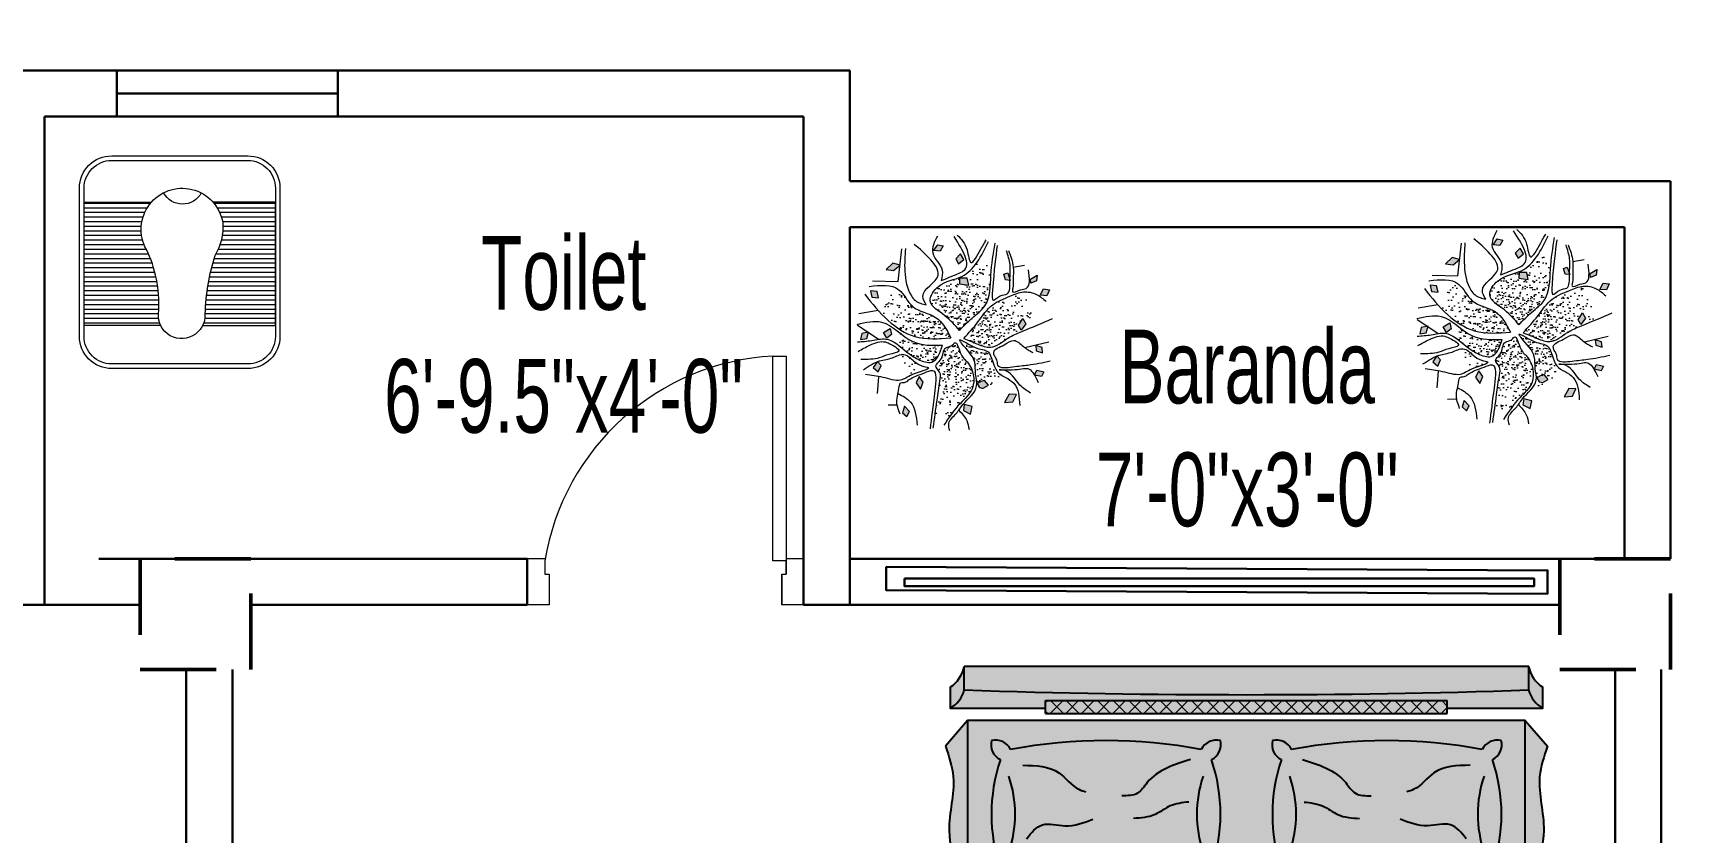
# Model space of a CAD drawing. Header units: inches. Extents: x 64086 to 138972, y -13497 to 16809.
# Drawn here: x 100407.9 to 100588.6, y -8709.8 to -8623 of the extents above; entities that cross this region are included whole.
import ezdxf

# ---------------------------------------------------------------- set-up
doc = ezdxf.new("R2010")
doc.units = ezdxf.units.IN
doc.header["$LTSCALE"] = 0.5
doc.header["$MEASUREMENT"] = 0
doc.header["$PDMODE"] = 2
doc.linetypes.add('DASHED', pattern=[0.75, 0.5, -0.25])
doc.layers.get('0').update_dxf_attribs({"lineweight": 13})
for name, color, linetype, lineweight in [('Boundary', 6, 'DASHED', 50), ('DIM', 5, 'Continuous', 13), ('estofado', 7, 'Continuous', 25), ('fur', 42, 'Continuous', 15), ('Light fixture', 5, 'Continuous', 13), ('P-COMMODE', 6, 'Continuous', 15), ('railing', 30, 'Continuous', 15), ('Sheet', 7, 'Continuous', 30), ('TEXT', 7, 'Continuous', 13), ('Text-2', 7, 'Continuous', 18), ('Tree', 94, 'Continuous', 0), ('WALL', 7, 'Continuous', 30)]:
    doc.layers.add(name, color=color, linetype=linetype, lineweight=lineweight)
doc.layers.add('TEXT-FIT', color=5, linetype='Continuous')
doc.styles.get("Standard").update_dxf_attribs({"font": 'ARIALNB.TTF'})
doc.styles.add('STYLE1', font='ARIALN.TTF', dxfattribs={"width": 0.8})
doc.dimstyles.new('Column Dim', dxfattribs={"dimtxt": 9, "dimasz": 1.5, "dimexe": 13.25, "dimexo": 11, "dimgap": 1, "dimtad": 0, "dimdec": 1, "dimzin": 0, "dimdsep": 46, "dimlunit": 4, "dimtxsty": 'Standard', "dimblk": 'DIM', "dimcen": 0, "dimse1": 1, "dimse2": 1, "dimclrd": 5, "dimclre": 5, "dimclrt": 7, "dimadec": 0, "dimazin": 0, "dimtfac": 1, "dimtdec": 1, "dimtofl": 0, "dimtmove": 2, "dimatfit": 3, "dimldrblk": 'DIM', "dimfxl": 1, "dimtolj": 1, "dimtzin": 0, "dimarcsym": 0})

# ---------------------------------------------------------------- blocks, each defined once
blk = doc.blocks.new('Krishnachura')
at = {"true_color": 0xf64004}
h = blk.add_hatch(color=20, dxfattribs=at)
h.paths.add_polyline_path([(-24.9, -73.5), (-29.1, -78.9), (-24, -86.6), (-18, -80)])
h.paths.add_polyline_path([(-14.8, 106.8), (-25.1, 104.2), (-18.2, 98.9), (-8.7, 100.7)])
h.paths.add_polyline_path([(40.1, 99.4), (32.6, 95.9), (38.8, 91.5), (44.9, 95)])
h.paths.add_polyline_path([(57.5, 77.3), (49.8, 75.1), (49.8, 68.6), (57.5, 69.7)])
h.paths.add_polyline_path([(50.3, 49.6), (42.6, 53.9), (39.2, 48.5), (47.7, 41.9)])
edge = h.paths.add_edge_path()
edge.add_line((93, 31.6), (88.7, 32.7))
edge.add_line((88.7, 32.7), (87, 26.2))
edge.add_line((87, 26.2), (91, 23.1))
edge.add_spline(control_points=[(91, 23.1), (91.2, 23.3), (91.3, 23.6), (91.5, 23.8)], knot_values=[96.049377, 96.049377, 96.049377, 96.049377, 96.780106, 96.780106, 96.780106, 96.780106], degree=3, periodic=0)
edge.add_line((91.5, 23.8), (93, 31.6))
h.paths.add_polyline_path([(121, 12.6), (112.1, 12.6), (110.1, 8.2), (116.9, 7.3)])
h.paths.add_polyline_path([(119.4, -4.4), (112.6, -8.8), (118.7, -13.1), (124.9, -8.8)])
h.paths.add_polyline_path([(82, -22.1), (73.8, -26.5), (73.8, -32.6), (82, -29.1)])
h.paths.add_polyline_path([(84.5, -61.4), (79.3, -55.9), (76.8, -61.4), (81.9, -66.9)])
h.paths.add_polyline_path([(66.5, -81.1), (61.4, -84.4), (67.4, -89.9), (72.5, -86.6)])
h.paths.add_polyline_path([(32.4, -93.2), (25.5, -88.8), (16.1, -94.3), (24.7, -98.6)])
h.paths.add_polyline_path([(8.9, -61.1), (4.8, -60.2), (0, -60.2), (0, -65.5), (3.4, -68.1), (10.2, -68.1)])
h.paths.add_polyline_path([(-84.7, -41.2), (-90.2, -46.4), (-88.1, -52.6), (-82.7, -49.1)])
h.paths.add_polyline_path([(-53.1, -20.1), (-60, -24.5), (-59.3, -33.3), (-52.4, -28)])
edge = h.paths.add_edge_path()
edge.add_line((-84.7, 12.3), (-86.1, 18.3))
edge.add_spline(control_points=[(-86.1, 18.3), (-86.1, 18.3), (-86.2, 18.3), (-86.2, 18.3)], knot_values=[18.300544, 18.300544, 18.300544, 18.300544, 18.460045, 18.460045, 18.460045, 18.460045], degree=3, periodic=0)
edge.add_line((-86.2, 18.3), (-93.6, 14.9))
edge.add_line((-93.6, 14.9), (-90.9, 7.9))
edge.add_line((-90.9, 7.9), (-84.7, 12.3))
h.paths.add_polyline_path([(-54.7, 43.7), (-63.3, 43.7), (-63.3, 36), (-56.5, 37.1)])
h.paths.add_polyline_path([(-78.2, 52.2), (-78.5, 52.8), (-85.4, 55.2), (-90.2, 49.9), (-83.4, 47.3)])
h.paths.add_polyline_path([(-46.5, 87.6), (-52.6, 92), (-54.7, 85), (-48.5, 80.6)])
h = blk.add_hatch(dxfattribs=at)
h.set_pattern_fill('AR-SAND', color=20, scale=7, style=0)
h.set_pattern_definition([(37.5, (2450.762, 3764.287), (-0.440954, 13.487766), [0, -10.64, 0, -11.9, 0, -11.375]), (7.5, (2450.762, 3764.287), (12.38844, 19.75502), [0, -5.74, 0, -9.59, 0, -3.675]), (327.5, (2442.152, 3764.287), (21.798993, 0.039613), [0, -3.5, 0, -12.6, 0, -16.45]), (317.5, (2442.152, 3764.287), (21.04289, 6.14373), [0, -1.75, 0, -8.26, 0, -9.45])])
edge = h.paths.add_edge_path()
edge.add_spline(control_points=[(-21.1, 57.8), (-22.2, 64.3), (-21.6, 73.5), (-25.4, 80.2), (-26.4, 81.6)], knot_values=[28.353779, 28.353779, 28.353779, 28.353779, 47.865903, 53.465511, 53.465511, 53.465511, 53.465511], degree=3, periodic=0)
edge.add_arc((6.4, -3), 90.7, 111.2287, 132.6771)
edge.add_spline(control_points=[(-55.1, 63.7), (-54.2, 60), (-51.8, 51.3), (-48.4, 42.8), (-46.1, 38.2)], knot_values=[28.772575, 28.772575, 28.772575, 28.772575, 40.260412, 55.511589, 55.511589, 55.511589, 55.511589], degree=3, periodic=0)
edge.add_arc((6.4, -3), 66.7, 114.3788, 141.8754, ccw=False)
edge = h.paths.add_edge_path()
edge.add_spline(control_points=[(-59.3, -14.4), (-59.1, -14.4), (-50.5, -15.4), (-33.3, -20.7), (-46.7, -10.1), (-50.1, -1.3), (-53.1, 9.1), (-57.7, 11.4), (-58.6, 11.8)], knot_values=[46.400789, 46.400789, 46.400789, 46.400789, 46.820806, 66.163574, 73.325721, 84.62101, 97.853805, 101.018607, 101.018607, 101.018607, 101.018607], degree=3, periodic=0)
edge.add_arc((6.4, -3), 66.7, 167.1947, 180)
edge.add_arc((6.4, -3), 66.7, 180, 189.8215)
edge = h.paths.add_edge_path()
edge.add_spline(control_points=[(-43.9, -46.8), (-45.7, -49.1), (-50.6, -55.4), (-55.6, -61.9), (-58.8, -66.1)], knot_values=[16.374576, 16.374576, 16.374576, 16.374576, 25.17, 40.887921, 40.887921, 40.887921, 40.887921], degree=3, periodic=0)
edge.add_arc((6.4, -3), 90.7, 224.0334, 234.7177)
edge.add_spline(control_points=[(-46, -77.1), (-40.2, -74.4), (-30.2, -70.2), (-19.2, -67.8), (-15.1, -66.2)], knot_values=[173.650781, 173.650781, 173.650781, 173.650781, 192.845419, 206.135266, 206.135266, 206.135266, 206.135266], degree=3, periodic=0)
edge.add_arc((6.4, -3), 66.7, 221.0198, 251.1899, ccw=False)
edge = h.paths.add_edge_path()
edge.add_arc((6.4, -3), 90.7, 360, 364.7072)
edge.add_spline(control_points=[(96.9, 4.4), (92.2, 6.3), (83.8, 7.1), (75.4, 8.3), (72.1, 8.7)], knot_values=[62.785671, 62.785671, 62.785671, 62.785671, 77.921084, 87.678021, 87.678021, 87.678021, 87.678021], degree=3, periodic=0)
edge.add_arc((6.4, -3), 66.7, 0, 10.0873, ccw=False)
edge.add_arc((6.4, -3), 66.7, -26.9119, 0, ccw=False)
edge.add_spline(control_points=[(65.9, -33.2), (68.6, -33.5), (76.8, -34.6), (85.1, -35.6), (90.8, -36.4)], knot_values=[64.453635, 64.453635, 64.453635, 64.453635, 72.440787, 89.673139, 89.673139, 89.673139, 89.673139], degree=3, periodic=0)
edge.add_arc((6.4, -3), 90.7, 338.4166, 360)
h.paths.add_polyline_path([(82, -22.1), (82, -29.1), (73.8, -32.6), (73.8, -26.5)], flags=16)
edge = h.paths.add_edge_path()
edge.add_arc((6.4, -3), 90.7, 34.2027, 44.5505)
edge.add_spline(control_points=[(71.1, 60.6), (62.7, 56.4), (52, 53), (41.1, 54.9), (38.7, 55.4)], knot_values=[87.665027, 87.665027, 87.665027, 87.665027, 114.902872, 122.337703, 122.337703, 122.337703, 122.337703], degree=3, periodic=0)
edge.add_arc((6.4, -3), 66.7, 57.5686, 61.0539, ccw=False)
edge.add_line((42.2, 53.3), (42.6, 53.9))
edge.add_line((42.6, 53.9), (50.3, 49.6))
edge.add_line((50.3, 49.6), (49.7, 47.8))
edge.add_arc((6.4, -3), 66.7, 25.7549, 49.5727, ccw=False)
edge.add_spline(control_points=[(66.5, 26), (69.5, 30.2), (74.3, 37.9), (79.3, 45.1), (81.5, 48)], knot_values=[61.087505, 61.087505, 61.087505, 61.087505, 75.963584, 86.710193, 86.710193, 86.710193, 86.710193], degree=3, periodic=0)
h = blk.add_hatch(dxfattribs=at)
h.set_pattern_fill('AR-SAND', color=20, scale=5, style=0)
h.set_pattern_definition([(37.5, (2450.762, 3764.287), (-0.314967, 9.634119), [0, -7.6, 0, -8.5, 0, -8.125]), (7.5, (2450.762, 3764.287), (8.848884, 14.11073), [0, -4.1, 0, -6.85, 0, -2.625]), (327.5, (2444.612, 3764.287), (15.57071, 0.028295), [0, -2.5, 0, -9, 0, -11.75]), (317.5, (2444.612, 3764.287), (15.030633, 4.388378), [0, -1.25, 0, -5.9, 0, -6.75])])
edge = h.paths.add_edge_path()
edge.add_spline(control_points=[(29, -65.8), (27.9, -63.8), (24.5, -55.8), (28.8, -45.2), (29.1, -39.2)], knot_values=[158.269396, 158.269396, 158.269396, 158.269396, 165.001518, 184.628403, 184.628403, 184.628403, 184.628403], degree=3, periodic=0)
edge.add_arc((6.4, -3), 42.7, 269.2157, 302.094, ccw=False)
edge.add_spline(control_points=[(5.9, -45.7), (5.1, -47.1), (2.2, -52.7), (-0.3, -62.5), (-7, -66.3), (-10.2, -67.6)], knot_values=[51.110941, 51.110941, 51.110941, 51.110941, 55.637853, 69.206962, 79.557259, 79.557259, 79.557259, 79.557259], degree=3, periodic=0)
edge.add_arc((6.4, -3), 66.7, 255.5516, 289.7168)
h.paths.add_polyline_path([(8.9, -61.1), (10.2, -68.1), (3.4, -68.1), (0, -65.5), (0, -60.2), (4.8, -60.2)], flags=16)
edge = h.paths.add_edge_path()
edge.add_spline(control_points=[(36.8, -33.1), (42.6, -34.5), (53.1, -32.4), (62.7, -32.9), (65.9, -33.2)], knot_values=[35.802774, 35.802774, 35.802774, 35.802774, 54.670539, 64.453635, 64.453635, 64.453635, 64.453635], degree=3, periodic=0)
edge.add_arc((6.4, -3), 66.7, 333.0881, 360)
edge.add_arc((6.4, -3), 66.7, 0, 10.0873)
edge.add_spline(control_points=[(72.1, 8.7), (68.1, 9.1), (60, 9.4), (52.2, 7), (48.3, 5.5)], knot_values=[38.241718, 38.241718, 38.241718, 38.241718, 50.387682, 62.785671, 62.785671, 62.785671, 62.785671], degree=3, periodic=0)
edge.add_arc((6.4, -3), 42.7, 0, 11.5132, ccw=False)
edge.add_arc((6.4, -3), 42.7, -44.6902, 0, ccw=False)
edge = h.paths.add_edge_path()
edge.add_spline(control_points=[(47, 10.4), (48.7, 10.9), (56.6, 13.8), (62.4, 20.2), (66.5, 26)], knot_values=[35.140557, 35.140557, 35.140557, 35.140557, 40.560575, 61.087505, 61.087505, 61.087505, 61.087505], degree=3, periodic=0)
edge.add_arc((6.4, -3), 66.7, 25.7549, 49.5727)
edge.add_line((49.7, 47.8), (47.7, 41.9))
edge.add_line((47.7, 41.9), (39.2, 48.5))
edge.add_line((39.2, 48.5), (42.2, 53.3))
edge.add_arc((6.4, -3), 66.7, 57.5686, 61.0539)
edge.add_spline(control_points=[(38.7, 55.4), (31.9, 56.8), (18.6, 60.8), (-1, 51.4), (-0.2, 42.5), (0.8, 39.3)], knot_values=[37.337392, 37.337392, 37.337392, 37.337392, 58.811875, 77.831688, 87.665027, 87.665027, 87.665027, 87.665027], degree=3, periodic=0)
edge.add_arc((6.4, -3), 42.7, 18.246, 97.6303, ccw=False)
edge = h.paths.add_edge_path()
edge.add_spline(control_points=[(-9, 36.9), (-13.1, 41.8), (-19, 48), (-20.8, 56), (-21.1, 57.8)], knot_values=[53.465511, 53.465511, 53.465511, 53.465511, 72.488389, 77.842021, 77.842021, 77.842021, 77.842021], degree=3, periodic=0)
edge.add_arc((6.4, -3), 66.7, 114.3788, 141.8754)
edge.add_spline(control_points=[(-46.1, 38.2), (-43, 32.2), (-38.3, 25), (-32.2, 19.2), (-30.8, 18)], knot_values=[55.511589, 55.511589, 55.511589, 55.511589, 75.353177, 81.091109, 81.091109, 81.091109, 81.091109], degree=3, periodic=0)
edge.add_arc((6.4, -3), 42.7, 111.1152, 150.5279, ccw=False)
edge = h.paths.add_edge_path()
edge.add_spline(control_points=[(-30.9, -23.8), (-30.7, -25), (-30, -30.1), (-36.2, -37.2), (-41.2, -43.3), (-43.9, -46.8)], knot_values=[40.887921, 40.887921, 40.887921, 40.887921, 44.113555, 54.314409, 67.681963, 67.681963, 67.681963, 67.681963], degree=3, periodic=0)
edge.add_arc((6.4, -3), 66.7, 221.0198, 251.1899)
edge.add_spline(control_points=[(-15.1, -66.2), (-12.3, -65.1), (-4.3, -60.9), (0.7, -51.7), (2.2, -45.5)], knot_values=[146.560133, 146.560133, 146.560133, 146.560133, 155.570505, 173.650781, 173.650781, 173.650781, 173.650781], degree=3, periodic=0)
edge.add_arc((6.4, -3), 42.7, 209.0905, 264.2643, ccw=False)
edge = h.paths.add_edge_path()
edge.add_spline(control_points=[(-33.8, 11.4), (-35.9, 13.4), (-42.1, 20.1), (-45.7, 29.3), (-48.1, 35.4)], knot_values=[50.870312, 50.870312, 50.870312, 50.870312, 59.741575, 78.777059, 78.777059, 78.777059, 78.777059], degree=3, periodic=0)
edge.add_arc((6.4, -3), 66.7, 144.8812, 158.2228)
edge.add_spline(control_points=[(-55.5, 21.7), (-54.1, 18.3), (-51.1, 9.5), (-45.8, -1.5), (-38.7, -10.1), (-35.3, -12.1)], knot_values=[49.431712, 49.431712, 49.431712, 49.431712, 60.09401, 75.770378, 88.440564, 88.440564, 88.440564, 88.440564], degree=3, periodic=0)
edge.add_arc((6.4, -3), 42.7, 180, 192.2588, ccw=False)
edge.add_arc((6.4, -3), 42.7, 160.2856, 180, ccw=False)
h = blk.add_hatch(dxfattribs=at)
h.set_pattern_fill('AR-SAND', color=20, scale=4, style=0)
h.set_pattern_definition([(37.5, (2450.762, 3764.287), (-0.2519734, 7.707295), [0, -6.08, 0, -6.8, 0, -6.5]), (7.5, (2450.762, 3764.287), (7.079107, 11.288584), [0, -3.28, 0, -5.48, 0, -2.1]), (327.5, (2445.842, 3764.287), (12.456567, 0.022636), [0, -2, 0, -7.2, 0, -9.4]), (317.5, (2445.842, 3764.287), (12.024506, 3.510702), [0, -1, 0, -4.72, 0, -5.4])])
edge = h.paths.add_edge_path()
edge.add_spline(control_points=[(0.8, 39.3), (2.1, 34.9), (9.2, 21.7), (11.2, 9.9), (12.6, 2.5)], knot_values=[0, 0, 0, 0, 13.752027, 37.337392, 37.337392, 37.337392, 37.337392], degree=3, periodic=0)
edge.add_spline(control_points=[(12.6, 2.5), (19, 4.3), (30.2, 7.4), (42.3, 9), (47, 10.4)], knot_values=[0, 0, 0, 0, 20.280288, 35.140557, 35.140557, 35.140557, 35.140557], degree=3, periodic=0)
edge.add_arc((6.4, -3), 42.7, 18.246, 97.6303)
edge = h.paths.add_edge_path()
edge.add_spline(control_points=[(0, 0), (0.4, 10.3), (1, 24), (-6.8, 34.3), (-9, 36.9)], knot_values=[77.842021, 77.842021, 77.842021, 77.842021, 106.948034, 116.702825, 116.702825, 116.702825, 116.702825], degree=3, periodic=0)
edge.add_arc((6.4, -3), 42.7, 111.1152, 150.5279)
edge.add_spline(control_points=[(-30.8, 18), (-22, 10.4), (-11, 5.2), (0, 0)], knot_values=[81.091109, 81.091109, 81.091109, 81.091109, 116.508394, 116.508394, 116.508394, 116.508394], degree=3, periodic=0)
edge = h.paths.add_edge_path()
edge.add_spline(control_points=[(2.2, -45.5), (3, -41.9), (3.5, -33.8), (-1.7, -23.7), (5.4, -4.5), (-4.6, -9.2), (-13.7, -3.8), (-19, -17.4), (-31.8, -17.2), (-31.2, -21.9), (-30.9, -23.8)], knot_values=[67.681963, 67.681963, 67.681963, 67.681963, 78.157076, 91.022839, 106.227261, 110.530671, 117.846391, 133.002737, 141.493858, 146.560133, 146.560133, 146.560133, 146.560133], degree=3, periodic=0)
edge.add_arc((6.4, -3), 42.7, 209.0905, 264.2643)
edge = h.paths.add_edge_path()
edge.add_spline(control_points=[(29.1, -39.2), (29.2, -37.7), (28.8, -31.7), (17.5, -26.4), (6.4, -1.3), (8.4, -20.3), (13, -32.7), (7.3, -43), (5.9, -45.7)], knot_values=[79.557259, 79.557259, 79.557259, 79.557259, 84.541237, 100.744428, 119.259054, 122.870994, 149.227198, 158.269396, 158.269396, 158.269396, 158.269396], degree=3, periodic=0)
edge.add_arc((6.4, -3), 42.7, 269.2157, 302.094)
edge = h.paths.add_edge_path()
edge.add_spline(control_points=[(12.3, -7.9), (15.8, -12.3), (22.3, -20.6), (30.2, -30.9), (35.7, -32.8), (36.8, -33.1)], knot_values=[0, 0, 0, 0, 17.218398, 32.251929, 35.802774, 35.802774, 35.802774, 35.802774], degree=3, periodic=0)
edge.add_arc((6.4, -3), 42.7, 315.3098, 360)
edge.add_arc((6.4, -3), 42.7, 360, 371.5132)
edge.add_spline(control_points=[(48.3, 5.5), (44.3, 4), (32.4, -1.5), (20.3, -5.4), (12.3, -7.9)], knot_values=[0, 0, 0, 0, 12.921865, 38.241718, 38.241718, 38.241718, 38.241718], degree=3, periodic=0)
edge = h.paths.add_edge_path()
edge.add_spline(control_points=[(-12.3, -2.6), (-20, 1.6), (-27.7, 5.8), (-33.8, 11.4)], knot_values=[78.777059, 78.777059, 78.777059, 78.777059, 104.061699, 104.061699, 104.061699, 104.061699], degree=3, periodic=0)
edge.add_arc((6.4, -3), 42.7, 160.2856, 180)
edge.add_arc((6.4, -3), 42.7, 180, 192.2588)
edge.add_spline(control_points=[(-35.3, -12.1), (-34.5, -12.5), (-27.3, -15.7), (-19.3, -8.7), (-12.3, -2.6)], knot_values=[88.440564, 88.440564, 88.440564, 88.440564, 91.489435, 114.523982, 114.523982, 114.523982, 114.523982], degree=3, periodic=0)
for p, q in [((-56.1, 68.3), (-77.2, 76.2)), ((-84.7, 65.7), (-72.4, 40.3)), ((101.8, 34.2), (114.1, 29.8)), ((-93.6, 2.6), (-104.5, -13.1)), ((-90.9, -35.9), (-100.4, -30.7)), ((67.6, -51.7), (94.3, -59.6))]:
    blk.add_line(p, q)
blk.add_lwpolyline([(-44.8, 100.9), (-19.8, 85.6), (2.5, 115.7)])
at = {"color": 20, "true_color": 0xf64004}
for points in [[(-14.8, 106.8), (-25.1, 104.2), (-18.2, 98.9), (-8.7, 100.7)], [(32.6, 95.9), (40.1, 99.4), (44.9, 95), (38.8, 91.5)], [(-52.6, 92), (-54.7, 85), (-48.5, 80.6), (-46.5, 87.6)], [(57.5, 77.3), (49.8, 75.1), (49.8, 68.6), (57.5, 69.7)], [(-77.9, 52.6), (-85.4, 55.2), (-90.2, 49.9), (-83.4, 47.3)], [(-63.3, 36), (-63.3, 43.7), (-54.7, 43.7), (-56.5, 37.1)], [(42.6, 53.9), (39.2, 48.5), (47.7, 41.9), (50.3, 49.6)], [(91.3, 22.9), (87, 26.2), (88.7, 32.7), (93, 31.6)], [(-86.1, 18.4), (-93.6, 14.9), (-90.9, 7.9), (-84.7, 12.3)], [(110.1, 8.2), (112.1, 12.6), (121, 12.6), (116.9, 7.3)], [(112.6, -8.8), (119.4, -4.4), (124.9, -8.8), (118.7, -13.1)], [(-53.1, -20.1), (-60, -24.5), (-59.3, -33.3), (-52.4, -28)], [(73.8, -32.6), (73.8, -26.5), (82, -22.1), (82, -29.1)], [(-84.7, -41.2), (-90.2, -46.4), (-88.1, -52.6), (-82.7, -49.1)], [(79.3, -55.9), (76.8, -61.4), (81.9, -66.9), (84.5, -61.4)], [(-24.9, -73.5), (-29.1, -78.9), (-24, -86.6), (-18, -80)], [(0, -60.2), (0, -65.5), (3.4, -68.1), (10.2, -68.1), (8.9, -61.1), (4.8, -60.2)], [(32.4, -93.2), (25.5, -88.8), (16.1, -94.3), (24.7, -98.6)], [(61.4, -84.4), (66.5, -81.1), (72.5, -86.6), (67.4, -89.9)]]:
    blk.add_lwpolyline(points, close=True, dxfattribs=at)
for points in [[(6, 114), (-7.5, 92), (-15, 63.9), (-13.7, 56.9), (-5.5, 46.4)], [(-51.2, 97.2), (-23.9, 77.1), (-19.8, 52.6), (-3.4, 28.9), (0, 0)], [(-5.5, 46.4), (-4.1, 56.9), (23.2, 69.2), (24.6, 88.5), (17.1, 113)], [(44.6, 108), (30.4, 94.1), (30, 71.8), (22.9, 62)], [(22.9, 62), (43.1, 59.3), (50.4, 58.9), (60.8, 98.1)], [(64.9, 97.7), (66.1, 77.7), (62.6, 62.9), (80.1, 70.4), (90.8, 76.6)], [(-60.1, 92), (-51.9, 52.6), (-34.8, 21.9), (0, 0)], [(-84.7, 66.6), (-59.4, 55), (-39.6, 17.9), (-12.3, -2.6)], [(12.6, 2.5), (6.6, 25.3), (0.7, 48.2), (17.1, 57.8), (45.8, 54.3), (92.2, 73.6)], [(12.6, 2.5), (32.2, 7.4), (51.9, 12.3), (75.2, 39), (97.4, 68.1)], [(98.4, 64.8), (68.2, 23.3), (63.3, 12.8), (72.6, 13.4), (80.6, 11.4), (90.9, 22.8), (100.1, 38.5), (104.5, 54.3)], [(-99.1, 39.4), (-84, 38.9), (-67, 33.2), (-64.9, 30.7), (-58.8, 16.6), (-70.4, 18.8), (-82, 21), (-101.1, 29.8)], [(-94.3, 49.1), (-79.6, 42.5), (-64.9, 35.9), (-51.6, 11.4), (-44.4, -2.6), (-32.8, -13.1), (-12.3, -2.6)], [(106.6, 53.2), (101.8, 34.2), (94.8, 22.2), (89.4, 13.7), (87.1, 10.4), (95.9, 7.6), (102.4, 5.9), (115.5, 22.8)], [(-104.5, 18.4), (-93.9, 18.8), (-83.4, 17.8), (-68.9, 13.6), (-56, 10.4), (-49.9, -1.3), (-44.5, -11.3), (-39.5, -16.4), (-58.8, -14.5), (-73.8, -13.1), (-89.5, -0.4), (-105.2, 12.3)], [(12.3, -7.9), (36.2, 0.4), (60.1, 8.8), (82, 7.4), (98, 3.9), (109.3, -6.1), (114.8, -18.4)], [(-93.6, -46.4), (-88.8, -30.7), (-83, -23.8), (-77.1, -17), (-75.9, -16), (-71.1, -17.5), (-65.7, -17.5), (-46, -19.5), (-36.8, -21.8), (-45.8, -42.9), (-72.4, -78)], [(-68.8, -79.1), (-49.2, -53.7), (-35.4, -36.4), (-30.6, -27.4), (-30.7, -19.1), (-22.8, -16), (-10.6, -6.9), (-3.4, -8.1), (0.8, -7.1), (0.7, -22.3), (2.7, -35), (-7.3, -61.8), (-28, -70.1), (-56.8, -82.3)], [(-54, -91.1), (-50.6, -83.2), (-37.8, -77.7), (-26.3, -72.7), (-2, -62.2), (3.8, -49.9), (9.6, -37.7), (7.5, -11.4), (7.2, -7.8), (18.1, -22.8), (28.7, -35), (26.6, -59.6), (31.4, -70.1), (36.2, -80.6), (29.4, -106)], [(12.3, -7.9), (22.9, -21.5), (33.7, -31.9), (56.1, -32.8), (73.8, -34.2), (111.4, -39)], [(-83.8, -24.8), (-76.5, -40.3), (-82.8, -66.9)], [(84.7, -79.7), (60.4, -71.1), (44.1, -64), (30.9, -53.8), (32.8, -47.7), (32.8, -43.2), (33.9, -39), (48.5, -37.3), (60.8, -38.5), (66.6, -49.9), (72.4, -61.3)], [(47.1, -99.9), (41.3, -86), (32.9, -61.5), (30.1, -59.6), (45.1, -67.9), (59.4, -75.3), (60.8, -93.7)], [(-33.4, -75.9), (-31.5, -90.7), (-34.2, -100.7)]]:
    blk.add_spline(points, degree=3)
blk = doc.blocks.new('Cama Box Regencia LOLA')
at = {"layer": 'estofado', "lineweight": 5, "ltscale": 0.2}
h = blk.add_hatch(color=256, dxfattribs=at)
h.dxf.hatch_style = 1
h.set_gradient(color1=(139, 102, 75), color2=(43, 31, 23), one_color=1, tint=0.13)
h.paths.add_polyline_path([(-0.8098, -0.0676), (-0.8098, 0, -0.197327), (-0.85, -0.06), (-0.85, -0.12, 0.208348)])
h = blk.add_hatch(color=256, dxfattribs=at)
h.dxf.hatch_style = 1
h.set_gradient(color1=(139, 102, 75), color2=(43, 31, 23), one_color=1, tint=0.13, name='CURVED')
h.paths.add_polyline_path([(0.8098, 0), (-0.8098, 0), (-0.8098, -0.0676, 0.016638), (0.8098, -0.0676)])
h = blk.add_hatch(color=256, dxfattribs=at)
h.dxf.hatch_style = 1
h.set_gradient(color1=(139, 102, 75), color2=(43, 31, 23), one_color=1, tint=0.13)
h.paths.add_polyline_path([(0.85, -0.06, -0.197327), (0.8098, 0), (0.8098, -0.0676, 0.208348), (0.85, -0.12)])
h = blk.add_hatch(color=256, dxfattribs=at)
h.dxf.hatch_style = 1
h.set_gradient(color1=(139, 102, 75), color2=(43, 31, 23), one_color=1, tint=0.13, name='INVCURVED')
h.paths.add_polyline_path([(0.8098, -0.0676, -0.016638), (-0.8098, -0.0676, -0.208348), (-0.85, -0.12), (-0.5763, -0.12), (-0.5763, -0.0977), (0.5763, -0.0977), (0.5763, -0.12), (0.85, -0.12, -0.208348)])
h = blk.add_hatch(color=256, dxfattribs=at)
h.dxf.hatch_style = 1
h.set_gradient(color1=(139, 102, 75), color2=(198, 169, 149), one_color=1, tint=0.68, name='CYLINDER')
h.paths.add_polyline_path([(0.5763, -0.0977), (-0.5763, -0.0977), (-0.5763, -0.1348), (0.5763, -0.1348)])
h = blk.add_hatch(dxfattribs=at)
h.set_pattern_fill('ANSI37,_O', color=256, scale=0.01)
h.set_pattern_definition([(45, (-24.743682, -44.176127), (-0.02245064, 0.02245064), []), (135, (-24.743682, -44.176127), (-0.02245064, -0.02245064), [])])
h.paths.add_polyline_path([(0.5763, -0.0977), (-0.5763, -0.0977), (-0.5763, -0.1348), (0.5763, -0.1348)])
h = blk.add_hatch(color=256, dxfattribs=at)
h.dxf.hatch_style = 1
h.set_gradient(color1=(240, 232, 219), color2=(213, 190, 154), one_color=1, tint=0.72)
edge = h.paths.add_edge_path()
edge.add_line((-0.8, -0.1548), (-0.8636, -0.2293))
edge.add_spline(control_points=[(-0.8636, -0.2293), (-0.8537, -0.2583), (-0.8269, -0.3369), (-0.8675, -0.4596), (-0.8253, -0.6001), (-0.8771, -0.714), (-0.8243, -0.813), (-0.885, -0.8717), (-0.8795, -0.9543), (-0.834, -1.0085), (-0.8246, -1.06), (-0.8209, -1.1047), (-0.8074, -1.1312), (-0.8, -1.1458)], knot_values=[0, 0, 0, 0, 0.09018, 0.244935, 0.364644, 0.513233, 0.595063, 0.64682, 0.740988, 0.809867, 0.855178, 0.895036, 0.943499, 0.943499, 0.943499, 0.943499], degree=3, periodic=0)
edge.add_line((-0.8, -1.1458), (-0.8, -0.9572))
edge.add_spline(control_points=[(-0.8, -0.9572), (-0.8004, -0.956), (-0.8015, -0.9524), (-0.7995, -0.946), (-0.7963, -0.9382), (-0.7944, -0.9289), (-0.7953, -0.9191), (-0.7985, -0.9138), (-0.8, -0.9114)], knot_values=[0, 0, 0, 0, 0.003661, 0.011062, 0.019032, 0.029287, 0.039329, 0.04771, 0.04771, 0.04771, 0.04771], degree=3, periodic=0)
edge.add_line((-0.8, -0.9114), (-0.8, -0.8573))
edge.add_spline(control_points=[(-0.8, -0.8573), (-0.8012, -0.8571), (-0.8041, -0.8564), (-0.8039, -0.8498), (-0.801, -0.8414), (-0.8056, -0.8303), (-0.8013, -0.8238), (-0.8, -0.8219)], knot_values=[0, 0, 0, 0, 0.003231, 0.008285, 0.015951, 0.031587, 0.038489, 0.038489, 0.038489, 0.038489], degree=3, periodic=0)
edge.add_line((-0.8, -0.8219), (-0.8, -0.78))
edge.add_spline(control_points=[(-0.8, -0.78), (-0.7985, -0.7789), (-0.7956, -0.7766), (-0.7929, -0.7707), (-0.797, -0.7644), (-0.7913, -0.7566), (-0.7964, -0.7484), (-0.7989, -0.7432), (-0.8, -0.741)], knot_values=[0, 0, 0, 0, 0.005548, 0.011099, 0.017475, 0.025156, 0.035519, 0.042973, 0.042973, 0.042973, 0.042973], degree=3, periodic=0)
edge.add_line((-0.8, -0.741), (-0.8, -0.1548))
h = blk.add_hatch(color=256, dxfattribs=at)
h.dxf.hatch_style = 1
h.set_gradient(color1=(240, 232, 219), color2=(213, 190, 154), one_color=1, tint=0.72, name='CURVED')
edge = h.paths.add_edge_path()
edge.add_spline(control_points=[(0.3435, -0.8455), (0.2879, -0.8167), (0.2055, -0.7744), (0.0954, -0.7742), (-0.0885, -0.7277), (0.2428, -0.7673), (0.3451, -0.8077), (0.3825, -0.8229)], knot_values=[0.005632, 0.005632, 0.005632, 0.005632, 0.186014, 0.266002, 0.357087, 0.59639, 0.739732, 0.739732, 0.739732, 0.739732], degree=3, periodic=0)
edge.add_spline(control_points=[(0.3825, -0.8229), (0.3974, -0.8136), (0.4121, -0.8037), (0.4267, -0.7937)], knot_values=[1.358238, 1.358238, 1.358238, 1.358238, 1.409916, 1.409916, 1.409916, 1.409916], degree=3, periodic=0)
edge.add_spline(control_points=[(0.4267, -0.7937), (0.3999, -0.7821), (0.3477, -0.7635), (0.2671, -0.7565), (0.0836, -0.7193), (0.2885, -0.7446), (0.4247, -0.776), (0.445, -0.781)], knot_values=[0.104364, 0.104364, 0.104364, 0.104364, 0.189636, 0.269624, 0.36071, 0.600013, 0.644622, 0.644622, 0.644622, 0.644622], degree=3, periodic=0)
edge.add_spline(control_points=[(0.445, -0.781), (0.503, -0.7407), (0.5967, -0.6736), (0.7072, -0.6657), (0.7517, -0.6672)], knot_values=[1.43159, 1.43159, 1.43159, 1.43159, 1.638142, 1.770695, 1.770695, 1.770695, 1.770695], degree=3, periodic=0)
edge.add_arc((0.7482, -0.7672), 0.1, 58.792, 87.9851, ccw=False)
edge.add_line((0.8, -0.6816), (0.8, -0.1548))
edge.add_line((0.8, -0.1548), (-0.8, -0.1548))
edge.add_line((-0.8, -0.1548), (-0.8, -0.741))
edge.add_spline(control_points=[(-0.8, -0.741), (-0.7846, -0.7485), (-0.7569, -0.7652), (-0.756, -0.8097), (-0.7049, -0.8143), (-0.7014, -0.814)], knot_values=[0.012227, 0.012227, 0.012227, 0.012227, 0.059472, 0.106218, 0.134458, 0.134458, 0.134458, 0.134458], degree=3, periodic=0)
edge.add_spline(control_points=[(-0.7014, -0.814), (-0.6428, -0.8133), (-0.5325, -0.8119), (-0.2391, -0.6718), (-0.3892, -0.7558), (-0.4591, -0.807), (-0.5572, -0.7957), (-0.6085, -0.8409), (-0.6632, -0.8267), (-0.6991, -0.8254), (-0.7196, -0.8247)], knot_values=[0, 0, 0, 0, 0.218701, 0.41202, 0.478614, 0.604644, 0.696997, 0.745645, 0.792568, 0.854727, 0.854727, 0.854727, 0.854727], degree=3, periodic=0)
edge.add_spline(control_points=[(-0.7196, -0.8247), (-0.7293, -0.8248), (-0.7546, -0.8216), (-0.7743, -0.7948), (-0.7939, -0.782), (-0.8, -0.78)], knot_values=[0.156488, 0.156488, 0.156488, 0.156488, 0.184398, 0.231376, 0.250598, 0.250598, 0.250598, 0.250598], degree=3, periodic=0)
edge.add_line((-0.8, -0.78), (-0.8, -0.8219))
edge.add_spline(control_points=[(-0.8, -0.8219), (-0.7938, -0.829), (-0.7674, -0.8513), (-0.7619, -0.8661), (-0.6556, -0.851), (-0.714, -0.8638), (-0.7379, -0.8624), (-0.7688, -0.8813), (-0.7854, -0.8562), (-0.7962, -0.8566), (-0.8, -0.8573)], knot_values=[0.059574, 0.059574, 0.059574, 0.059574, 0.080753, 0.103741, 0.16972, 0.176036, 0.207137, 0.240474, 0.262341, 0.27366, 0.27366, 0.27366, 0.27366], degree=3, periodic=0)
edge.add_line((-0.8, -0.8573), (-0.8, -0.9114))
edge.add_spline(control_points=[(-0.8, -0.9114), (-0.7937, -0.9078), (-0.771, -0.8979), (-0.7213, -0.9145), (-0.6269, -0.8624), (-0.6897, -0.9046), (-0.7483, -0.9189), (-0.7835, -0.9229), (-0.7896, -0.9478), (-0.7976, -0.9553), (-0.8, -0.9572)], knot_values=[0.013856, 0.013856, 0.013856, 0.013856, 0.034874, 0.088867, 0.107879, 0.126738, 0.158714, 0.193757, 0.217487, 0.226722, 0.226722, 0.226722, 0.226722], degree=3, periodic=0)
edge.add_line((-0.8, -0.9572), (-0.8, -1.1458))
edge.add_spline(control_points=[(-0.8, -1.1458), (-0.7271, -1.0946), (-0.4886, -0.9466), (-0.0702, -0.9707), (0.2379, -0.9022), (0.3435, -0.8455)], knot_values=[0.116896, 0.116896, 0.116896, 0.116896, 0.37972, 0.957702, 1.313793, 1.313793, 1.313793, 1.313793], degree=3, periodic=0)
h.paths.add_polyline_path([(-0.6766, -0.6101, -0.357527), (-0.7313, -0.6355, -0.357527), (-0.706, -0.5808, -0.164785), (-0.706, -0.2676, -0.357527), (-0.7313, -0.213, -0.357527), (-0.6766, -0.2383, -0.092561), (-0.1295, -0.2383, -0.357527), (-0.0749, -0.213, -0.357527), (-0.1002, -0.2676, -0.164785), (-0.1002, -0.5808, -0.357527), (-0.0749, -0.6355, -0.357527), (-0.1295, -0.6101, -0.092561)], flags=16)
h.paths.add_polyline_path([(0.0749, -0.6355, -0.357527), (0.1002, -0.5808, -0.164785), (0.1002, -0.2676, -0.357527), (0.0749, -0.213, -0.357527), (0.1295, -0.2383, -0.092561), (0.6766, -0.2383, -0.357527), (0.7313, -0.213, -0.357527), (0.706, -0.2676, -0.164785), (0.706, -0.5808, -0.357527), (0.7313, -0.6355, -0.357527), (0.6766, -0.6101, -0.092561), (0.1295, -0.6101, -0.357527)], flags=16)
h = blk.add_hatch(color=256, dxfattribs=at)
h.dxf.hatch_style = 1
h.set_gradient(color1=(240, 232, 219), color2=(213, 190, 154), one_color=1, tint=0.72)
edge = h.paths.add_edge_path()
edge.add_spline(control_points=[(0.8481, -0.7634), (0.8507, -0.755), (0.8687, -0.6954), (0.8253, -0.6001), (0.8675, -0.4596), (0.8269, -0.3369), (0.8537, -0.2583), (0.8636, -0.2293)], knot_values=[0, 0, 0, 0, 0.024622, 0.173211, 0.29292, 0.447675, 0.537855, 0.537855, 0.537855, 0.537855], degree=3, periodic=0)
edge.add_line((0.8636, -0.2293), (0.8, -0.1548))
edge.add_line((0.8, -0.1548), (0.8, -0.6816))
edge.add_arc((0.7482, -0.7672), 0.1, 2.1279, 58.792, ccw=False)
h = blk.add_hatch(color=256, dxfattribs=at)
h.dxf.hatch_style = 1
h.set_gradient(color1=(106, 82, 42), color2=(160, 123, 64), one_color=1, tint=0.44, name='CURVED')
h.paths.add_polyline_path([(-0.1002, -0.2676, 0.357527), (-0.0749, -0.213, 0.357527), (-0.1295, -0.2383, 0.092561), (-0.6766, -0.2383, 0.357527), (-0.7313, -0.213, 0.357527), (-0.706, -0.2676, 0.164785), (-0.706, -0.5808, 0.357527), (-0.7313, -0.6355, 0.357527), (-0.6766, -0.6101, 0.092561), (-0.1295, -0.6101, 0.357527), (-0.0749, -0.6355, 0.357527), (-0.1002, -0.5808, 0.164785)])
h = blk.add_hatch(color=256, dxfattribs=at)
h.dxf.hatch_style = 1
h.set_gradient(color1=(106, 82, 42), color2=(160, 123, 64), one_color=1, tint=0.44, name='CURVED')
h.paths.add_polyline_path([(0.706, -0.2676, 0.357527), (0.7313, -0.213, 0.357527), (0.6766, -0.2383, 0.092561), (0.1295, -0.2383, 0.357527), (0.0749, -0.213, 0.357527), (0.1002, -0.2676, 0.164785), (0.1002, -0.5808, 0.357527), (0.0749, -0.6355, 0.357527), (0.1295, -0.6101, 0.092561), (0.6766, -0.6101, 0.357527), (0.7313, -0.6355, 0.357527), (0.706, -0.5808, 0.164785)])
at = {"layer": 'estofado', "ltscale": 0.2}
for p, q in [((-0.8098, -0.0676), (-0.8098, 0)), ((0.8098, -0.0676), (0.8098, 0)), ((-0.5763, -0.0977), (0.5763, -0.0977)), ((-0.5763, -0.1348), (-0.5763, -0.0977)), ((-0.5763, -0.1348), (0.5763, -0.1348)), ((0.5763, -0.1348), (0.5763, -0.0977)), ((-0.8, -0.1548), (-0.8636, -0.2293)), ((0.8, -0.1548), (0.8636, -0.2293))]:
    blk.add_line(p, q, dxfattribs=at)
for points in [[(0.8098, 0), (-0.8098, 0)], [(-0.85, -0.06), (-0.85, -0.12), (-0.5763, -0.12)], [(0.5763, -0.12), (0.85, -0.12), (0.85, -0.06)], [(0.8, -0.6816), (0.8, -0.1548), (-0.8, -0.1548), (-0.8, -0.741)]]:
    blk.add_lwpolyline(points, dxfattribs=at)
for centre, radius, start, end in [((-0.9029, 0.019), 0.0951, 303.8271, 348.4775), ((0.9029, 0.019), 0.0951, 191.5225, 236.1729), ((-0.89, -0.0476), 0.0827, 298.9176, 345.9939), ((0, 24.2598), 24.3409, 268.09356, 271.90644), ((0.89, -0.0476), 0.0827, 194.0061, 241.0824), ((-0.6853, -0.2248), 0.0475, 165.5166, 244.2099), ((-0.7194, -0.259), 0.0475, 25.7901, 104.4834), ((-0.4031, -1.7034), 1.4904, 79.4235, 100.5765), ((-0.0868, -0.259), 0.0475, 75.5166, 154.2099), ((-0.1209, -0.2248), 0.0475, 295.7901, 14.4834), ((0.1209, -0.2248), 0.0475, 165.5166, 244.2099), ((0.0868, -0.259), 0.0475, 25.7901, 104.4834), ((0.4031, -1.7034), 1.4904, 79.4235, 100.5765), ((0.7194, -0.259), 0.0475, 75.5166, 154.2099), ((0.6853, -0.2248), 0.0475, 295.7901, 14.4834), ((-0.2437, -0.4242), 0.4881, 161.2852, 198.7148), ((-0.5625, -0.4242), 0.4881, 341.2852, 18.7148), ((0.5625, -0.4242), 0.4881, 161.2852, 198.7148), ((0.2437, -0.4242), 0.4881, 341.2852, 18.7148), ((-1.0025, -0.4242), 0.3388, 341.1598, 18.8402), ((0.1963, -0.4242), 0.3388, 161.1598, 198.8402), ((-0.1963, -0.4242), 0.3388, 341.1598, 18.8402), ((1.0025, -0.4242), 0.3388, 161.1598, 198.8402)]:
    blk.add_arc(centre, radius, start, end, dxfattribs=at)
for points in [[(-0.8636, -0.2293), (-0.8413, -0.3167), (-0.853, -0.471), (-0.8414, -0.5902), (-0.8549, -0.7382), (-0.8414, -0.8189), (-0.8684, -0.8631), (-0.8684, -0.9572), (-0.8354, -1.0177), (-0.825, -1.0618), (-0.8189, -1.1012), (-0.8, -1.1458)], [(-0.6415, -0.2836), (-0.5381, -0.3053), (-0.4806, -0.3527), (-0.4604, -0.3597)], [(-0.161, -0.2668), (-0.2847, -0.3335), (-0.3126, -0.3638), (-0.3574, -0.3711)], [(0.161, -0.2668), (0.2847, -0.3335), (0.3126, -0.3638), (0.3574, -0.3711)], [(0.6415, -0.2836), (0.5381, -0.3053), (0.4806, -0.3527), (0.4604, -0.3597)], [(-0.1657, -0.3892), (-0.2186, -0.4005), (-0.2623, -0.4251), (-0.3244, -0.4363)], [(0.1657, -0.3892), (0.2186, -0.4005), (0.2623, -0.4251), (0.3244, -0.4363)], [(-0.6308, -0.4947), (-0.5854, -0.4544), (-0.5208, -0.4572), (-0.4409, -0.4385)], [(0.6308, -0.4947), (0.5854, -0.4544), (0.5208, -0.4572), (0.4409, -0.4385)]]:
    blk.add_spline(points, degree=3, dxfattribs=at)
blk.add_open_spline([(0.8636, -0.2293), (0.8537, -0.2583), (0.8269, -0.3369), (0.8675, -0.4596), (0.8253, -0.6001), (0.8687, -0.6954), (0.8507, -0.755), (0.8481, -0.7634)], degree=3, knots=[0, 0, 0, 0, 0.0901802, 0.2449351, 0.3646438, 0.5132331, 0.5378548, 0.5378548, 0.5378548, 0.5378548], dxfattribs=at)
blk = doc.blocks.new('A$C31E24FA5')
at = {"layer": 'fur'}
for p, q in [((0.5, 17.93), (7.16, 17.93)), ((0.5, 17.43), (6.8, 17.43)), ((0.5, 16.93), (6.54, 16.93)), ((0.5, 16.43), (6.35, 16.43)), ((14.06, 17.93), (21.26, 17.93)), ((14.42, 17.43), (21.26, 17.43)), ((14.68, 16.93), (21.26, 16.93)), ((14.87, 16.43), (21.26, 16.43)), ((0.5, 15.93), (6.23, 15.93)), ((0.5, 15.43), (6.2, 15.43)), ((0.5, 14.93), (6.21, 14.93)), ((14.99, 15.93), (21.26, 15.93)), ((15.06, 15.43), (21.26, 15.43)), ((15.06, 14.93), (21.26, 14.93)), ((0.5, 14.43), (6.27, 14.43)), ((0.5, 13.93), (6.37, 13.93)), ((0.5, 13.43), (6.52, 13.43)), ((0.5, 12.93), (6.71, 12.93)), ((14.5, 12.93), (21.26, 12.93)), ((14.74, 13.43), (21.26, 13.43)), ((14.91, 13.93), (21.26, 13.93)), ((15.02, 14.43), (21.26, 14.43)), ((0.5, 12.43), (6.97, 12.43)), ((0.5, 11.93), (7.17, 11.93)), ((0.5, 11.43), (7.32, 11.43)), ((0.5, 10.93), (7.45, 10.93)), ((13.71, 10.93), (21.26, 10.93)), ((13.87, 11.43), (21.26, 11.43)), ((14.06, 11.93), (21.26, 11.93)), ((14.27, 12.43), (21.26, 12.43)), ((0.5, 10.43), (7.57, 10.43)), ((0.5, 9.93), (7.68, 9.93)), ((0.5, 9.43), (7.78, 9.43)), ((13.35, 9.43), (21.26, 9.43)), ((13.45, 9.93), (21.26, 9.93)), ((13.57, 10.43), (21.26, 10.43)), ((0.5, 8.93), (7.87, 8.93)), ((0.5, 8.43), (7.94, 8.43)), ((0.5, 7.93), (8, 7.93)), ((0.5, 7.43), (8.06, 7.43)), ((13.14, 7.43), (21.26, 7.43)), ((13.16, 7.93), (21.26, 7.93)), ((13.21, 8.43), (21.26, 8.43)), ((13.27, 8.93), (21.26, 8.93)), ((0.5, 6.93), (8.1, 6.93)), ((0.5, 6.43), (8.12, 6.43)), ((0.5, 5.93), (8.14, 5.93)), ((0.5, 5.43), (8.16, 5.43)), ((13.13, 6.93), (21.26, 6.93)), ((13.15, 6.43), (21.26, 6.43)), ((13.18, 5.43), (21.26, 5.43)), ((13.21, 5.93), (21.26, 5.93)), ((0.5, 4.93), (8.29, 4.93)), ((13.06, 4.93), (21.26, 4.93))]:
    blk.add_line(p, q, dxfattribs=at)
for points in [[(3.5, 0), (18.26, 0, 0.414214), (21.76, 3.5), (21.76, 19.59, 0.414214), (18.26, 23.09), (3.5, 23.09, 0.414214), (0, 19.59), (0, 3.5, 0.414214)], [(3.5, 0.5), (18.26, 0.5, 0.414214), (21.26, 3.5), (21.26, 19.59, 0.414214), (18.26, 22.59), (3.5, 22.59, 0.414214), (0.5, 19.59), (0.5, 3.5, 0.414214)], [(14.5, 12.93, 1.187601), (6.22, 15.87, 0.159476), (7.07, 12.25, -0.071892), (8.14, 5.92, 1.143323), (13.15, 6.33, -0.127468)]]:
    blk.add_lwpolyline(points, format="xyb", close=True, dxfattribs=at)
for points in [[(8.4, 4.67), (0.5, 4.67), (0.5, 18.07), (7.27, 18.07)], [(12.95, 4.67), (21.26, 4.67), (21.26, 18.07), (13.95, 18.07)]]:
    blk.add_lwpolyline(points, dxfattribs=at)
blk.add_arc((10.58, 20.16), 2.31, 208.2976, 332.3555, dxfattribs=at)
blk = doc.blocks.new('toilet d')
at = {"layer": 'railing'}
for p, q in [((98951.72, -21113.88), (98951.72, -21091.64)), ((98951.72, -21091.64), (98953.15, -21091.64)), ((98953.15, -21091.64), (98953.15, -21113.88)), ((98925.06, -21118.64), (98925.06, -21113.64)), ((98927, -21113.64), (98925.06, -21113.64)), ((98926.96, -21113.88), (98926.96, -21115.31)), ((98926.96, -21113.88), (98926.96, -21115.31)), ((98953.15, -21113.88), (98951.72, -21113.88)), ((98955.06, -21113.64), (98953.15, -21113.64)), ((98953.15, -21113.88), (98953.15, -21115.31)), ((98953.15, -21115.31), (98953.15, -21113.88)), ((98955.06, -21113.64), (98955.06, -21118.64)), ((98926.96, -21115.31), (98927.44, -21115.31)), ((98927.44, -21115.31), (98927.44, -21118.64)), ((98927.44, -21115.31), (98927.44, -21118.64)), ((98952.68, -21115.31), (98952.68, -21118.64)), ((98952.68, -21118.64), (98952.68, -21115.31)), ((98952.68, -21115.31), (98953.15, -21115.31)), ((98927.44, -21118.64), (98925.06, -21118.64)), ((98955.06, -21118.64), (98952.68, -21118.64))]:
    blk.add_line(p, q, dxfattribs=at)
blk.add_arc((98953.17, -21118.15), 26.55, 93.112, 170.7406, dxfattribs=at)
blk = doc.blocks.new('DIM')
at = {"layer": 'DIM'}
for q in [(0, 2), (-2, 0), (0, -2), (2, 0)]:
    blk.add_line((0, 0), q, dxfattribs=at)
blk.add_circle((0, 0), 1, dxfattribs=at)
blk = doc.blocks.new('*D666')
at = {"layer": 'Defpoints', "color": 0, "lineweight": 30, "ltscale": 15, "transparency": 16777216}
for p in [(100623.54, -8591.07), (100555.5, -9679.95), (100631.95, -9684.73)]:
    blk.add_point(p, dxfattribs=at)
at = {"layer": 'Sheet', "color": 5, "lineweight": -2, "ltscale": 15, "transparency": 16777216}
for p, q in [((100699.9, -8597.35), (100668.83, -9094.64)), ((100632.05, -9683.23), (100663.12, -9185.94))]:
    blk.add_line(p, q, dxfattribs=at)
at = {"layer": 'Sheet', "color": 5, "lineweight": -2, "ltscale": 15, "transparency": 16777216, "xscale": 1.5, "yscale": 1.5, "zscale": 1.5}
for p, rotation in [((100700, -8595.85), 86.42430191291139), ((100631.95, -9684.73), 266.4243019129113)]:
    blk.add_blockref('DIM', p, dxfattribs=dict(at, rotation=rotation))
at = {"layer": 'Sheet', "color": 7, "lineweight": 30, "ltscale": 15, "transparency": 16777216, "insert": (100665.98, -9140.29), "char_height": 24.5, "attachment_point": 5, "rotation": 86.4243}
blk.add_mtext('\\A1;90\'-11"', dxfattribs=at)

msp = doc.modelspace()

# ---------------------------------------------------------------- linework, layer by layer
at = {"layer": 'Boundary', "color": 1, "ltscale": 33}
for points in [[(100419.54, -8692.07), (100431.54, -8692.07), (100431.54, -8680.07), (100419.54, -8680.07)], [(100573.62, -8692.07), (100585.62, -8692.07), (100585.62, -8680.07), (100573.62, -8680.07)]]:
    msp.add_lwpolyline(points, close=True, dxfattribs=at)
at = {"layer": 'Light fixture', "lineweight": 30, "ltscale": 15}
for points in [[(100496.54, -8680.07), (100573.62, -8680.07), (100573.62, -8685.07), (100496.54, -8685.07)], [(100500.5, -8680.94), (100572.28, -8681.33), (100572.28, -8683.87), (100500.5, -8683.49)], [(100502.5, -8682.22), (100570.81, -8682.22), (100570.81, -8683.05), (100502.5, -8683.05)]]:
    msp.add_lwpolyline(points, close=True, dxfattribs=at)
at = {"layer": 'TEXT', "lineweight": 30, "ltscale": 15}
for p, q in [((100404.16, -8627.07), (100409.16, -8627.07)), ((100491.54, -8627.07), (100409.16, -8627.07)), ((100496.54, -8627.07), (100491.54, -8627.07)), ((100496.54, -8632.07), (100496.54, -8627.07)), ((100491.54, -8632.07), (100409.16, -8632.07)), ((100496.54, -8644.07), (100496.54, -8680.07)), ((100409.16, -8680.07), (100409.16, -8685.07)), ((100461.54, -8680.07), (100454.54, -8680.07)), ((100461.54, -8685.07), (100461.54, -8680.07)), ((100491.54, -8680.07), (100491.54, -8685.07)), ((100496.54, -8680.07), (100496.54, -8685.07)), ((100461.54, -8685.07), (100454.54, -8685.07)), ((100496.54, -8685.07), (100491.54, -8685.07))]:
    msp.add_line(p, q, dxfattribs=at)
at = {"layer": 'TEXT-FIT', "lineweight": 30, "ltscale": 15}
msp.add_line((100417, -8629.57), (100441, -8629.57), dxfattribs=at)
msp.add_lwpolyline([(100417, -8627.07), (100441, -8627.07), (100441, -8632.07), (100417, -8632.07)], close=True, dxfattribs=at)
at = {"layer": 'WALL', "lineweight": 30, "ltscale": 15}
for p, q in [((100409.16, -8680.07), (100409.16, -8632.07)), ((100491.54, -8680.07), (100491.54, -8632.07)), ((100496.54, -8639.07), (100496.54, -8632.07)), ((100496.54, -8639.07), (100585.62, -8639.07)), ((100585.62, -8680.07), (100585.62, -8639.07)), ((100580.62, -8680.07), (100580.62, -8644.07)), ((100424.54, -8692.07), (100424.54, -8798.16)), ((100429.54, -8692.07), (100429.54, -8798.16)), ((100579.62, -8798.44), (100579.62, -8692.07)), ((100584.62, -8858.07), (100584.62, -8692.07))]:
    msp.add_line(p, q, dxfattribs=at)
for points in [[(100496.54, -8639.07), (100585.62, -8639.07)], [(100496.54, -8644.07), (100580.62, -8644.07)], [(100415.04, -8680.07), (100454.54, -8680.07)], [(100560.62, -8680.07), (100584.62, -8680.07)], [(100300.54, -8685.07), (100419.54, -8685.07)], [(100415.04, -8685.07), (100419.54, -8685.07)], [(100431.54, -8685.07), (100454.54, -8685.07)]]:
    msp.add_lwpolyline(points, dxfattribs=at)

# ---------------------------------------------------------------- block references
at = {"layer": 'estofado', "lineweight": 5, "xscale": 37.82399019842543, "yscale": 37.82399019842543, "zscale": 37.82399019842543}
msp.add_blockref('Cama Box Regencia LOLA', (100539.6, -8691.75), dxfattribs=at)
at = {"layer": 'P-COMMODE', "xscale": -1}
msp.add_blockref('A$C31E24FA5', (100434.71, -8659.43), dxfattribs=at)
at = {"layer": 'railing'}
msp.add_blockref('toilet d', (1536.49, 12433.57), dxfattribs=at)
at = {"layer": 'Tree', "xscale": 0.09525599998687821, "yscale": 0.09525600000051782, "zscale": 0.09525599999999912, "rotation": 29.99999998452277}
for p in [(100507.52, -8656.09), (100568.25, -8655.47)]:
    msp.add_blockref('Krishnachura', p, dxfattribs=at)

# ---------------------------------------------------------------- texts
at = {"layer": 'Text-2', "char_height": 8, "width": 62.6443, "attachment_point": 8, "style": 'STYLE1'}
for s, insert in [('Toilet\\P6\'-9.5"x4\'-0"', (100465.5, -8666.5)), ('Baranda\\P7\'-0"x3\'-0"', (100539.68, -8676.65))]:
    msp.add_mtext(s, dxfattribs=dict(at, insert=insert))

# ---------------------------------------------------------------- dimensions: what is measured, and where the dimension line sits
at = {"layer": 'Sheet', "lineweight": 30, "ltscale": 15}
dim = msp.add_aligned_dim(p1=(100623.54, -8591.07), p2=(100555.5, -9679.95), distance=76.6, dimstyle='Column Dim', override={"dimtxt": 24.5, "dimfxl": 4}, dxfattribs=at)
dim.commit()
dim.dimension.update_dxf_attribs({"geometry": '*D666', "text_midpoint": (100665.98, -9140.29)})

doc.saveas('drawing.dxf')
